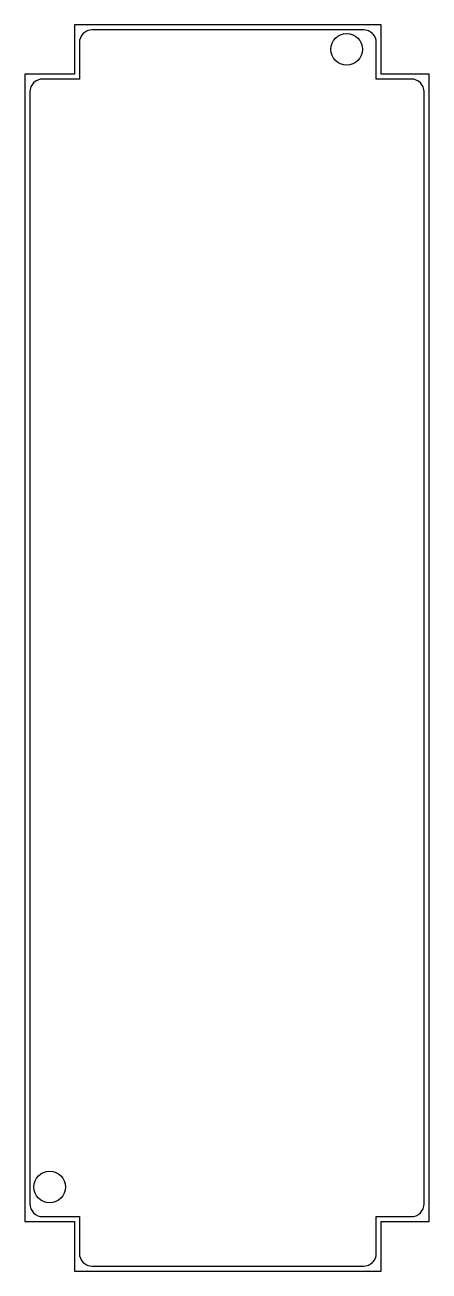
# Model space of a CAD drawing. Header units: millimetres. Extents: x -179 to -138, y -15 to 111.
import ezdxf

# ---------------------------------------------------------------- set-up
doc = ezdxf.new("R2010")
doc.units = ezdxf.units.MM
doc.layers.get('0').update_dxf_attribs({"linetype": 'CONTINUOUS'})

msp = doc.modelspace()

# ---------------------------------------------------------------- linework, layer by layer
for p, q in [((-142.56, 110.88), (-173.56, 110.88)), ((-173.56, 110.88), (-173.56, 105.91)), ((-142.56, 105.91), (-142.56, 110.88)), ((-173.56, 105.91), (-178.56, 105.91)), ((-178.56, 105.91), (-178.56, -10.09)), ((-137.73, 105.91), (-142.56, 105.91)), ((-137.73, -10.09), (-137.73, 105.91)), ((-178.56, -10.09), (-173.56, -10.09)), ((-142.56, -10.09), (-137.73, -10.09))]:
    msp.add_line(p, q)
msp.add_lwpolyline([(-173.56, 105.91), (-178.56, 105.91), (-178.56, -10.09), (-173.56, -10.09), (-173.56, -15.09), (-142.56, -15.09), (-142.56, -10.09), (-137.73, -10.09), (-137.73, 105.91), (-142.56, 105.91), (-142.56, 110.88), (-173.56, 110.88)], close=True)
msp.add_lwpolyline([(-176.76, -9.59), (-173.06, -9.59), (-173.06, -13.29, 0.414214), (-171.76, -14.59), (-144.36, -14.59, 0.414214), (-143.06, -13.29), (-143.06, -9.59), (-139.53, -9.59, 0.414214), (-138.23, -8.29), (-138.23, 104.11, 0.414214), (-139.53, 105.41), (-143.06, 105.41), (-143.06, 109.08, 0.414214), (-144.36, 110.38), (-171.76, 110.38, 0.414214), (-173.06, 109.08), (-173.06, 105.41), (-176.76, 105.41, 0.414214), (-178.06, 104.11), (-178.06, -8.29, 0.414214)], format="xyb", close=True)
for centre in [(-146.06, 108.41), (-146.06, 108.41), (-176.06, -6.59), (-176.06, -6.59)]:
    msp.add_circle(centre, 1.6)

doc.saveas('drawing.dxf')
